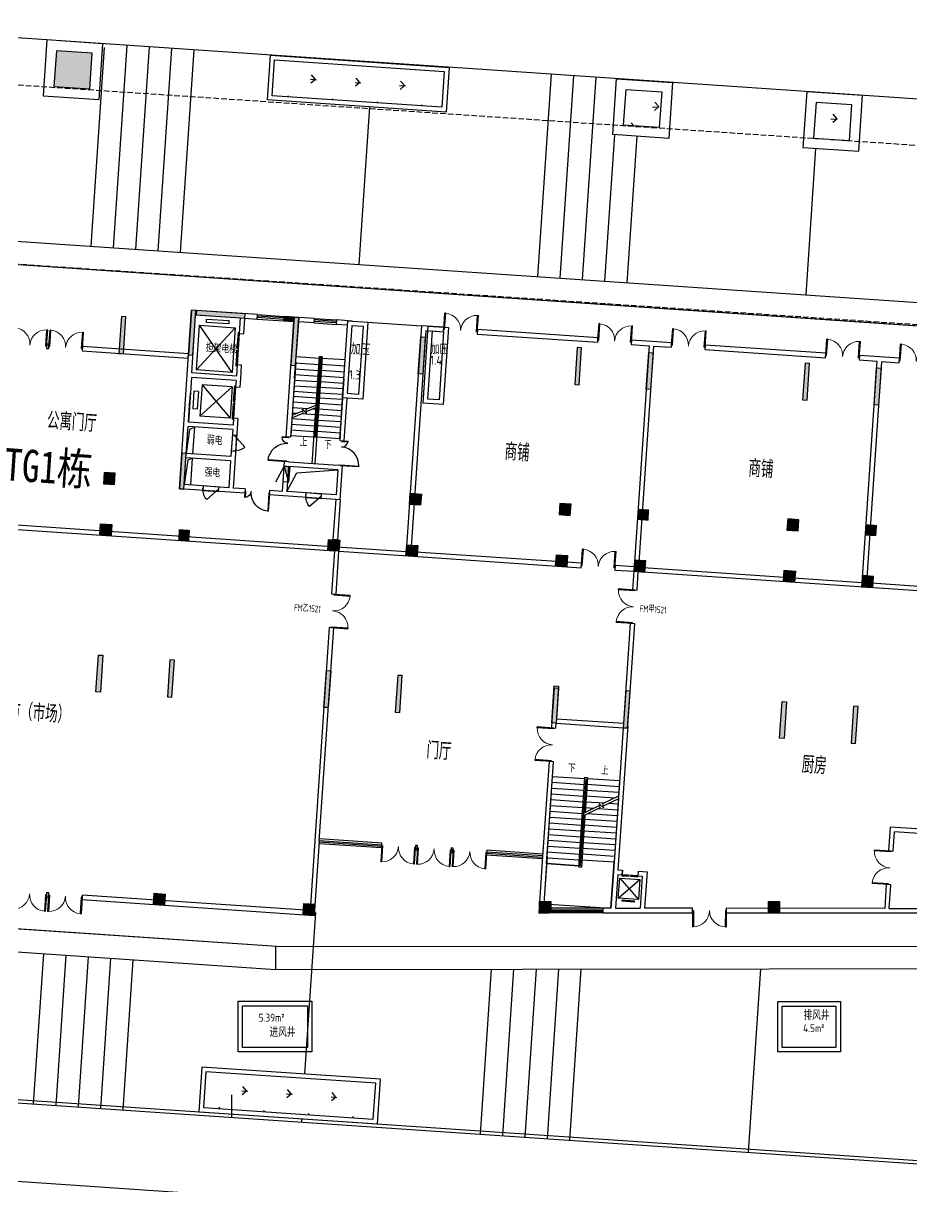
# Model space of a CAD drawing. Header units: millimetres. Extents: x 36720183 to 38160956, y 58934012 to 60388477.
# Drawn here: x 37436672 to 37476352, y 59483535 to 59535499 of the extents above; entities that cross this region are included whole.
import ezdxf

# ---------------------------------------------------------------- set-up
doc = ezdxf.new("R2010")
doc.units = ezdxf.units.MM
doc.header["$LTSCALE"] = 1000
doc.header["$MEASUREMENT"] = 0
doc.linetypes.add('ACAD_ISO04W100', pattern=[30, 24, -3, 0, -3])
doc.linetypes.add('DASH', pattern=[0.35, 0.25, -0.1])
for name, color, linetype in [('@ 绿化', 8, 'Continuous'), ('@2014312建筑', 6, 'Continuous'), ('@YL', 2, 'Continuous'), ('@园建', 1, 'Continuous'), ('C_Hatch', 41, 'Continuous'), ('C_Wall', 6, 'Continuous'), ('DL_道路中线_支路网_', 4, 'ACAD_ISO04W100'), ('DL_道路红线_支路网_', 1, 'Continuous'), ('j-建筑提资说明', 5, 'Continuous'), ('PUB_TEXT', 7, 'Continuous'), ('WALL', 4, 'Continuous'), ('X-A4-4F-PLAN$0$水X-EQU', 1, 'Continuous'), ('X-A4-4F-PLAN$0$洞', 5, 'Continuous'), ('扑救面', 2, 'Continuous'), ('环评功能', 7, 'Continuous'), ('裙楼挑廊', 7, 'Continuous')]:
    doc.layers.add(name, color=color, linetype=linetype)
doc.styles.add('_TCH_DIM', font='SIMPLEX', dxfattribs={"bigfont": 'GBCBIG'})
doc.styles.add('DIM_FONT', font='superos.shx', dxfattribs={"width": 0.8, "bigfont": 'haiwenzw.shx'})
doc.styles.get("Standard").update_dxf_attribs({"font": 'gbenor.shx', "bigfont": 'gbcbig.shx'})
doc.styles.add('TITXC', font='simhei.ttf')
pattern_1 = [(176.1084516, (0, 0), (-1063.213365, -927.776352), [264.58066, -1731.01015]), (131.1084516, (0, 0), (-1063.21409, -927.776985), [264.58066, -1146.51615]), (221.1084516, (0, 0), (927.776985, -1063.21409), [264.58066, -1146.51615])]

# ---------------------------------------------------------------- blocks, each defined once
blk = doc.blocks.new('gj1-0107')
at = {"layer": 'WALL', "color": 2}
for points in [[(42817480, 57809303), (42818378, 57809242), (42818144, 57805800), (42817246, 57805861)], [(42817666, 57809090), (42818165, 57809056), (42817958, 57806013), (42817459, 57806047)], [(42808985, 57779148), (42812285, 57779148), (42812285, 57776888), (42808985, 57776888)], [(42809185, 57778948), (42812085, 57778948), (42812085, 57777088), (42809185, 57777088)], [(42833085, 57779138), (42835885, 57779138), (42835885, 57776888), (42833085, 57776888)], [(42833285, 57778938), (42835685, 57778938), (42835685, 57777088), (42833285, 57777088)]]:
    blk.add_lwpolyline(points, close=True, dxfattribs=at)
at = {"layer": 'j-建筑提资说明', "color": 2, "char_height": 350, "attachment_point": 1}
for s, insert, width in [('5.39m²', (42809902, 57778592), 1150.71), ('4.5m²', (42834218, 57778122), 1442.58)]:
    blk.add_mtext(s, dxfattribs=dict(at, insert=insert, width=width))
at = {"layer": 'PUB_TEXT', "color": 2}
for s, height, p in [('1.4', 400, (42817567, 57807576)), ('加压', 385.8, (42817594, 57808055)), ('排风井', 385.8, (42834239, 57778312)), ('进风井', 385.8, (42810392, 57777554))]:
    blk.add_text(s, height=height, dxfattribs=at).set_placement(p)
blk = doc.blocks.new('$DORLIB2D$00000127')
at = {"color": 0, "linetype": 'Continuous'}
for p, q in [((-0.033, 0.795), (-0.533, 0.795)), ((-0.533, 0.795), (-0.533, 0.69)), ((-0.033, 0.795), (-0.033, 0.69)), ((0.033, 0.795), (0.033, 0.69)), ((0.533, 0.795), (0.033, 0.795)), ((0.533, 0.795), (0.533, 0.69)), ((-0.033, 0.69), (-0.533, 0.69)), ((0.5, 0.5), (-0.5, 0.5)), ((0.533, 0.69), (0.033, 0.69))]:
    blk.add_line(p, q, dxfattribs=at)
blk = doc.blocks.new('$DorLib2D$00000225')
at = {"color": 0}
for p, q in [((0.475, -0.001), (0.475, 0.752)), ((0.475, 0.752), (0.5, 0.752)), ((0.5, -0.001), (0.5, 0.752)), ((-0.5, 0), (-0.5, 0.252)), ((-0.475, 0.252), (-0.5, 0.252)), ((-0.475, 0), (-0.475, 0.252)), ((-0.475, 0), (-0.5, 0)), ((0.475, -0.001), (0.5, -0.001))]:
    blk.add_line(p, q, dxfattribs=at)
for centre, radius, start, end in [((0.505, -0.002), 0.755, 92.2493, 179.7238), ((-0.501, 0.003), 0.251, 359.7899, 84.0974)]:
    blk.add_arc(centre, radius, start, end, dxfattribs=at)
blk = doc.blocks.new('$DorLib2D$00000114')
at = {"color": 0}
blk.add_line((0.5, 0), (-0.207, 0.707), dxfattribs=at)
blk.add_arc((0.5, 0), 1, 135, 180, dxfattribs=at)
blk = doc.blocks.new('X-A4-4F-PLAN$0$A$C331B4B6F')
at = {"layer": 'X-A4-4F-PLAN$0$水X-EQU'}
blk.add_hatch(color=256, dxfattribs=at).paths.add_polyline_path([(-208, -272), (258, -439), (-208, -439)])
blk.add_line((-208, -272), (279, -45), dxfattribs=at)
blk.add_lwpolyline([(-208, -272), (-208, -439), (258, -439), (258, -272)], close=True, dxfattribs=at)
at = {"layer": 'X-A4-4F-PLAN$0$洞'}
blk.add_lwpolyline([(-208, -272), (258, -439)], dxfattribs=at)
blk.add_lwpolyline([(-208, -272), (258, -439), (-208, -439)], close=True, dxfattribs=at)
blk = doc.blocks.new('gyzw')
at = {"layer": 'C_Hatch'}
h = blk.add_hatch(color=256, dxfattribs=at)
h.dxf.hatch_style = 1
h.paths.add_polyline_path([(1373179, 743902), (1373379, 743902), (1373379, 745902), (1373179, 745902)])
h = blk.add_hatch(color=256, dxfattribs=at)
h.dxf.hatch_style = 1
h.paths.add_polyline_path([(1375579, 745702), (1375579, 745902), (1373379, 745902), (1373379, 745702)])
h = blk.add_hatch(color=256, dxfattribs=at)
h.dxf.hatch_style = 1
h.paths.add_polyline_path([(1377779, 745702), (1377779, 745902), (1377329, 745902), (1377329, 745702)])
h = blk.add_hatch(color=256, dxfattribs=at)
h.dxf.hatch_style = 1
h.paths.add_polyline_path([(1377779, 743752), (1377979, 743752), (1377979, 745902), (1377779, 745902)])
h = blk.add_hatch(color=256, dxfattribs=at)
h.dxf.hatch_style = 1
h.paths.add_polyline_path([(1363279, 743752), (1363079, 743752), (1363079, 745402), (1363279, 745402)])
h = blk.add_hatch(color=256, dxfattribs=at)
h.dxf.hatch_style = 1
h.paths.add_polyline_path([(1370079, 743752), (1370279, 743752), (1370279, 745402), (1370079, 745402)])
h = blk.add_hatch(color=256, dxfattribs=at)
h.dxf.hatch_style = 1
h.paths.add_polyline_path([(1383679, 743752), (1383479, 743752), (1383479, 745402), (1383679, 745402)])
h = blk.add_hatch(color=256, dxfattribs=at)
h.dxf.hatch_style = 1
h.paths.add_polyline_path([(1390479, 743752), (1390679, 743752), (1390679, 745402), (1390479, 745402)])
h = blk.add_hatch(color=256, dxfattribs=at)
h.dxf.hatch_style = 1
h.paths.add_polyline_path([(1393879, 743752), (1393679, 743752), (1393679, 745402), (1393879, 745402)])
h = blk.add_hatch(color=256, dxfattribs=at)
h.dxf.hatch_style = 1
h.paths.add_polyline_path([(1400679, 743752), (1400879, 743752), (1400879, 745402), (1400679, 745402)])
h = blk.add_hatch(color=256, dxfattribs=at)
h.dxf.hatch_style = 1
h.paths.add_polyline_path([(1404079, 743752), (1403879, 743752), (1403879, 745402), (1404079, 745402)])
h = blk.add_hatch(color=256, dxfattribs=at)
h.dxf.hatch_style = 1
h.paths.add_polyline_path([(1410879, 743752), (1411079, 743752), (1411079, 745402), (1410879, 745402)])
h = blk.add_hatch(color=256, dxfattribs=at)
h.dxf.hatch_style = 1
h.paths.add_polyline_path([(1414279, 743752), (1414079, 743752), (1414079, 745402), (1414279, 745402)])
h = blk.add_hatch(color=256, dxfattribs=at)
h.dxf.hatch_style = 1
h.paths.add_polyline_path([(1420279, 743752), (1420479, 743752), (1420479, 745402), (1420279, 745402)])
h = blk.add_hatch(color=256, dxfattribs=at)
h.dxf.hatch_style = 1
h.paths.add_polyline_path([(1422679, 742202), (1422879, 742202), (1422879, 744302), (1422679, 744302)])
h = blk.add_hatch(color=256, dxfattribs=at)
h.dxf.hatch_style = 1
h.paths.add_polyline_path([(1361479, 740302), (1361679, 740302), (1361679, 742402), (1361479, 742402)])
h = blk.add_hatch(color=256, dxfattribs=at)
h.dxf.hatch_style = 1
h.paths.add_polyline_path([(1373179, 737902), (1373379, 737902), (1373379, 739502), (1373179, 739502)])
h = blk.add_hatch(color=256, dxfattribs=at)
h.dxf.hatch_style = 1
h.paths.add_polyline_path([(1422679, 738202), (1422879, 738202), (1422879, 739852), (1422679, 739852)])
h = blk.add_hatch(color=256, dxfattribs=at)
h.dxf.hatch_style = 1
h.paths.add_polyline_path([(1363079, 738402), (1363579, 738402), (1363579, 737902), (1363079, 737902)])
h = blk.add_hatch(color=256, dxfattribs=at)
h.dxf.hatch_style = 1
h.paths.add_polyline_path([(1370279, 738402), (1369779, 738402), (1369779, 737902), (1370279, 737902)])
h = blk.add_hatch(color=256, dxfattribs=at)
h.dxf.hatch_style = 1
h.paths.add_polyline_path([(1383479, 738402), (1383979, 738402), (1383979, 737902), (1383479, 737902)])
h = blk.add_hatch(color=256, dxfattribs=at)
h.dxf.hatch_style = 1
h.paths.add_polyline_path([(1390679, 738402), (1390179, 738402), (1390179, 737902), (1390679, 737902)])
h = blk.add_hatch(color=256, dxfattribs=at)
h.dxf.hatch_style = 1
h.paths.add_polyline_path([(1393679, 738402), (1394179, 738402), (1394179, 737902), (1393679, 737902)])
h = blk.add_hatch(color=256, dxfattribs=at)
h.dxf.hatch_style = 1
h.paths.add_polyline_path([(1400879, 738402), (1400379, 738402), (1400379, 737902), (1400879, 737902)])
h = blk.add_hatch(color=256, dxfattribs=at)
h.dxf.hatch_style = 1
h.paths.add_polyline_path([(1403879, 738402), (1404379, 738402), (1404379, 737902), (1403879, 737902)])
h = blk.add_hatch(color=256, dxfattribs=at)
h.dxf.hatch_style = 1
h.paths.add_polyline_path([(1411079, 738402), (1410579, 738402), (1410579, 737902), (1411079, 737902)])
h = blk.add_hatch(color=256, dxfattribs=at)
h.dxf.hatch_style = 1
h.paths.add_polyline_path([(1414079, 738402), (1414579, 738402), (1414579, 737902), (1414079, 737902)])
h = blk.add_hatch(color=256, dxfattribs=at)
h.dxf.hatch_style = 1
h.paths.add_polyline_path([(1421279, 738402), (1420779, 738402), (1420779, 737902), (1421279, 737902)])
h = blk.add_hatch(color=256, dxfattribs=at)
h.dxf.hatch_style = 1
h.paths.add_polyline_path([(1363079, 735602), (1363579, 735602), (1363579, 736102), (1363079, 736102)])
h = blk.add_hatch(color=256, dxfattribs=at)
h.dxf.hatch_style = 1
h.paths.add_polyline_path([(1370279, 735602), (1369779, 735602), (1369779, 736102), (1370279, 736102)])
h = blk.add_hatch(color=256, dxfattribs=at)
h.dxf.hatch_style = 1
h.paths.add_polyline_path([(1373279, 735602), (1373779, 735602), (1373779, 736102), (1373279, 736102)])
h = blk.add_hatch(color=256, dxfattribs=at)
h.dxf.hatch_style = 1
h.paths.add_polyline_path([(1380479, 735602), (1379979, 735602), (1379979, 736102), (1380479, 736102)])
h = blk.add_hatch(color=256, dxfattribs=at)
h.dxf.hatch_style = 1
h.paths.add_polyline_path([(1383479, 735602), (1383979, 735602), (1383979, 736102), (1383479, 736102)])
h = blk.add_hatch(color=256, dxfattribs=at)
h.dxf.hatch_style = 1
h.paths.add_polyline_path([(1383479, 736102), (1383979, 736102), (1383979, 735602), (1383479, 735602)])
h = blk.add_hatch(color=256, dxfattribs=at)
h.dxf.hatch_style = 1
h.paths.add_polyline_path([(1390679, 735602), (1390179, 735602), (1390179, 736102), (1390679, 736102)])
h = blk.add_hatch(color=256, dxfattribs=at)
h.dxf.hatch_style = 1
h.paths.add_polyline_path([(1393679, 735602), (1394179, 735602), (1394179, 736102), (1393679, 736102)])
h = blk.add_hatch(color=256, dxfattribs=at)
h.dxf.hatch_style = 1
h.paths.add_polyline_path([(1400879, 735602), (1400379, 735602), (1400379, 736102), (1400879, 736102)])
h = blk.add_hatch(color=256, dxfattribs=at)
h.dxf.hatch_style = 1
h.paths.add_polyline_path([(1403879, 735602), (1404379, 735602), (1404379, 736102), (1403879, 736102)])
h = blk.add_hatch(color=256, dxfattribs=at)
h.dxf.hatch_style = 1
h.paths.add_polyline_path([(1411079, 735602), (1410579, 735602), (1410579, 736102), (1411079, 736102)])
h = blk.add_hatch(color=256, dxfattribs=at)
h.dxf.hatch_style = 1
h.paths.add_polyline_path([(1414079, 735602), (1414579, 735602), (1414579, 736102), (1414079, 736102)])
h = blk.add_hatch(color=256, dxfattribs=at)
h.dxf.hatch_style = 1
h.paths.add_polyline_path([(1421279, 735602), (1420779, 735602), (1420779, 736102), (1421279, 736102)])
h = blk.add_hatch(color=256, dxfattribs=at)
h.dxf.hatch_style = 1
h.paths.add_polyline_path([(1361479, 732302), (1361829, 732302), (1361829, 731602), (1361479, 731602)])
h = blk.add_hatch(color=256, dxfattribs=at)
h.dxf.hatch_style = 1
h.paths.add_polyline_path([(1422529, 732302), (1422879, 732302), (1422879, 731602), (1422529, 731602)])
h = blk.add_hatch(color=256, dxfattribs=at)
h.dxf.hatch_style = 1
h.paths.add_polyline_path([(1363279, 730252), (1363079, 730252), (1363079, 728602), (1363279, 728602)])
h = blk.add_hatch(color=256, dxfattribs=at)
h.dxf.hatch_style = 1
h.paths.add_polyline_path([(1370079, 730252), (1370279, 730252), (1370279, 728602), (1370079, 728602)])
h = blk.add_hatch(color=256, dxfattribs=at)
h.dxf.hatch_style = 1
h.paths.add_polyline_path([(1373479, 730252), (1373279, 730252), (1373279, 728602), (1373479, 728602)])
h = blk.add_hatch(color=256, dxfattribs=at)
h.dxf.hatch_style = 1
h.paths.add_polyline_path([(1380279, 730252), (1380479, 730252), (1380479, 728602), (1380279, 728602)])
h = blk.add_hatch(color=256, dxfattribs=at)
h.dxf.hatch_style = 1
h.paths.add_polyline_path([(1383679, 730252), (1383479, 730252), (1383479, 728602), (1383679, 728602)])
h = blk.add_hatch(color=256, dxfattribs=at)
h.dxf.hatch_style = 1
h.paths.add_polyline_path([(1390479, 730252), (1390679, 730252), (1390679, 728602), (1390479, 728602)])
h = blk.add_hatch(color=256, dxfattribs=at)
h.dxf.hatch_style = 1
h.paths.add_polyline_path([(1393879, 730252), (1393679, 730252), (1393679, 728602), (1393879, 728602)])
h = blk.add_hatch(color=256, dxfattribs=at)
h.dxf.hatch_style = 1
h.paths.add_polyline_path([(1400679, 730252), (1400879, 730252), (1400879, 728602), (1400679, 728602)])
h = blk.add_hatch(color=256, dxfattribs=at)
h.dxf.hatch_style = 1
h.paths.add_polyline_path([(1404079, 730252), (1403879, 730252), (1403879, 728602), (1404079, 728602)])
h = blk.add_hatch(color=256, dxfattribs=at)
h.dxf.hatch_style = 1
h.paths.add_polyline_path([(1410879, 730252), (1411079, 730252), (1411079, 728602), (1410879, 728602)])
h = blk.add_hatch(color=256, dxfattribs=at)
h.dxf.hatch_style = 1
h.paths.add_polyline_path([(1414279, 730252), (1414079, 730252), (1414079, 728602), (1414279, 728602)])
h = blk.add_hatch(color=256, dxfattribs=at)
h.dxf.hatch_style = 1
h.paths.add_polyline_path([(1421079, 730252), (1421279, 730252), (1421279, 728602), (1421079, 728602)])
at = {"layer": 'C_Wall'}
for points in [[(1373179, 743902), (1373379, 743902), (1373379, 745902), (1373179, 745902)], [(1375579, 745702), (1375579, 745902), (1373408, 745902), (1373408, 745702)], [(1377779, 745702), (1377779, 745902), (1377329, 745902), (1377329, 745702)], [(1377779, 743752), (1377979, 743752), (1377979, 745902), (1377779, 745902)], [(1363279, 743752), (1363079, 743752), (1363079, 745402), (1363279, 745402)], [(1370079, 743752), (1370279, 743752), (1370279, 745402), (1370079, 745402)], [(1383679, 743752), (1383479, 743752), (1383479, 745402), (1383679, 745402)], [(1390479, 743752), (1390679, 743752), (1390679, 745402), (1390479, 745402)], [(1393879, 743752), (1393679, 743752), (1393679, 745402), (1393879, 745402)], [(1400679, 743752), (1400879, 743752), (1400879, 745402), (1400679, 745402)], [(1404079, 743752), (1403879, 743752), (1403879, 745402), (1404079, 745402)], [(1410879, 743752), (1411079, 743752), (1411079, 745402), (1410879, 745402)], [(1414279, 743752), (1414079, 743752), (1414079, 745402), (1414279, 745402)], [(1420279, 743752), (1420479, 743752), (1420479, 745402), (1420279, 745402)], [(1422679, 742202), (1422879, 742202), (1422879, 744302), (1422679, 744302)], [(1361479, 740302), (1361679, 740302), (1361679, 742402), (1361479, 742402)], [(1373179, 737902), (1373379, 737902), (1373379, 739502), (1373179, 739502)], [(1422679, 738202), (1422879, 738202), (1422879, 739852), (1422679, 739852)], [(1363579, 737902), (1363079, 737902), (1363079, 738402), (1363579, 738402)], [(1369779, 737902), (1370279, 737902), (1370279, 738402), (1369779, 738402)], [(1383979, 737902), (1383479, 737902), (1383479, 738402), (1383979, 738402)], [(1390179, 737902), (1390679, 737902), (1390679, 738402), (1390179, 738402)], [(1400379, 737902), (1400879, 737902), (1400879, 738402), (1400379, 738402)], [(1410579, 737902), (1411079, 737902), (1411079, 738402), (1410579, 738402)], [(1420779, 737902), (1421279, 737902), (1421279, 738402), (1420779, 738402)], [(1363579, 736102), (1363079, 736102), (1363079, 735602), (1363579, 735602)], [(1369779, 736102), (1370279, 736102), (1370279, 735602), (1369779, 735602)], [(1379979, 736102), (1380479, 736102), (1380479, 735602), (1379979, 735602)], [(1383979, 735602), (1383479, 735602), (1383479, 736102), (1383979, 736102)], [(1390179, 736102), (1390679, 736102), (1390679, 735602), (1390179, 735602)], [(1394179, 736102), (1393679, 736102), (1393679, 735602), (1394179, 735602)], [(1400379, 736102), (1400879, 736102), (1400879, 735602), (1400379, 735602)], [(1404379, 736102), (1403879, 736102), (1403879, 735602), (1404379, 735602)], [(1410579, 736102), (1411079, 736102), (1411079, 735602), (1410579, 735602)], [(1414579, 736102), (1414079, 736102), (1414079, 735602), (1414579, 735602)], [(1420779, 736102), (1421279, 736102), (1421279, 735602), (1420779, 735602)], [(1361479, 732302), (1361829, 732302), (1361829, 731602), (1361479, 731602)], [(1363279, 730252), (1363079, 730252), (1363079, 728602), (1363279, 728602)], [(1370079, 730252), (1370279, 730252), (1370279, 728602), (1370079, 728602)], [(1373479, 730252), (1373279, 730252), (1373279, 728602), (1373479, 728602)], [(1380279, 730252), (1380479, 730252), (1380479, 728602), (1380279, 728602)], [(1383679, 730252), (1383479, 730252), (1383479, 728602), (1383679, 728602)], [(1390479, 730252), (1390679, 730252), (1390679, 728602), (1390479, 728602)], [(1393879, 730252), (1393679, 730252), (1393679, 728602), (1393879, 728602)], [(1400679, 730252), (1400879, 730252), (1400879, 728602), (1400679, 728602)], [(1404079, 730252), (1403879, 730252), (1403879, 728602), (1404079, 728602)], [(1410879, 730252), (1411079, 730252), (1411079, 728602), (1410879, 728602)], [(1414279, 730252), (1414079, 730252), (1414079, 728602), (1414279, 728602)], [(1421079, 730252), (1421279, 730252), (1421279, 728602), (1421079, 728602)]]:
    blk.add_lwpolyline(points, close=True, dxfattribs=at)
at = {"layer": 'WALL'}
for p, q in [((1377329, 745902), (1377979, 745902)), ((1377329, 745702), (1377779, 745702)), ((1361679, 731602), (1361479, 731602))]:
    blk.add_line(p, q, dxfattribs=at)
blk.add_lwpolyline([(1377329, 745702), (1377329, 745902)], dxfattribs=at)
blk = doc.blocks.new('$DorLib2D$00000002')
for p, q in [((-0.5, 0), (-0.5, 0.4875)), ((-0.475, 0.4875), (-0.5, 0.4875)), ((-0.475, 0), (-0.475, 0.4875)), ((0.475, 0), (0.475, 0.4875)), ((0.475, 0.4875), (0.5, 0.4875)), ((0.5, 0), (0.5, 0.4875)), ((-0.5, 0), (-0.475, 0)), ((0.5, 0), (0.475, 0))]:
    blk.add_line(p, q)
at = {"lineweight": 13}
for centre, start, end in [((-0.4875, 0), 0, 88.53072), ((0.4875, 0), 91.46928, 180)]:
    blk.add_arc(centre, 0.4875, start, end, dxfattribs=at)
blk = doc.blocks.new('$TCHSYS$WIN2D')
for p, q in [((-0.5, 0.5), (0.5, 0.5)), ((0.5, 0.167), (-0.5, 0.167)), ((0.5, -0.167), (-0.5, -0.167)), ((-0.5, -0.5), (0.5, -0.5))]:
    blk.add_line(p, q)
blk = doc.blocks.new('TG1sc2014')
at = {"layer": '@2014312建筑'}
h = blk.add_hatch(color=6, dxfattribs=at)
h.dxf.hatch_style = 1
h.paths.add_polyline_path([(37538896, 59619897), (37539395, 59619930), (37539429, 59619431), (37538930, 59619398)])
h = blk.add_hatch(color=6, dxfattribs=at)
h.dxf.hatch_style = 1
h.paths.add_polyline_path([(37528696, 59619207), (37529195, 59619240), (37529229, 59618742), (37528730, 59618708)])
h = blk.add_hatch(color=6, dxfattribs=at)
h.dxf.hatch_style = 1
h.paths.add_polyline_path([(37511496, 59618407), (37511996, 59618407), (37511996, 59617907), (37511496, 59617907)])
h = blk.add_hatch(color=6, dxfattribs=at)
h.dxf.hatch_style = 1
h.paths.add_polyline_path([(37518196, 59618407), (37518696, 59618407), (37518696, 59617907), (37518196, 59617907)])
at = {"layer": '@2014312建筑', "color": 6}
for p, q in [((37511396, 59636507), (37511396, 59644507)), ((37514346, 59644507), (37515546, 59644507)), ((37515546, 59644440), (37514346, 59644440)), ((37515546, 59644507), (37516196, 59644507)), ((37516196, 59644507), (37516196, 59642707)), ((37516896, 59644507), (37516196, 59644507)), ((37516896, 59644507), (37517896, 59644507)), ((37517896, 59644440), (37516896, 59644440)), ((37518596, 59644507), (37517896, 59644507)), ((37519297, 59644509), (37521696, 59644509)), ((37522696, 59644507), (37521696, 59644507)), ((37521696, 59644507), (37521696, 59634407)), ((37522696, 59644307), (37522696, 59644507)), ((37529596, 59644507), (37524196, 59644507)), ((37524196, 59644507), (37524196, 59644307)), ((37529596, 59644307), (37529596, 59644507)), ((37531996, 59644507), (37531096, 59644507)), ((37531096, 59644507), (37531096, 59644307)), ((37532896, 59644507), (37531996, 59644507)), ((37532896, 59644307), (37532896, 59644507)), ((37539796, 59644507), (37534396, 59644507)), ((37534396, 59644507), (37534396, 59644307)), ((37539796, 59644307), (37539796, 59644507)), ((37542196, 59644507), (37541296, 59644507)), ((37541296, 59644507), (37541296, 59644307)), ((37543096, 59644507), (37542196, 59644507)), ((37543096, 59644307), (37543096, 59644507)), ((37511596, 59644307), (37513596, 59644307)), ((37511596, 59641707), (37511596, 59644307)), ((37512096, 59644007), (37512096, 59644157)), ((37512096, 59644157), (37513096, 59644157)), ((37513096, 59644007), (37512096, 59644007)), ((37513096, 59644157), (37513096, 59644007)), ((37513596, 59644307), (37513596, 59643607)), ((37513796, 59644307), (37514346, 59644307)), ((37513796, 59643607), (37513796, 59644307)), ((37515546, 59644374), (37514346, 59644374)), ((37514346, 59644307), (37515546, 59644307)), ((37515546, 59644307), (37515996, 59644307)), ((37515996, 59639139), (37515996, 59644307)), ((37516896, 59644307), (37516196, 59644307)), ((37517896, 59644374), (37516896, 59644374)), ((37516896, 59644307), (37517896, 59644307)), ((37518396, 59644307), (37517896, 59644307)), ((37521896, 59644307), (37522696, 59644307)), ((37521896, 59644307), (37521896, 59634407)), ((37524196, 59644307), (37529596, 59644307)), ((37531096, 59644307), (37531896, 59644307)), ((37531896, 59644307), (37531896, 59634407)), ((37532096, 59644307), (37532096, 59634407)), ((37532096, 59644307), (37532896, 59644307)), ((37534396, 59644307), (37539796, 59644307)), ((37541296, 59644307), (37542096, 59644307)), ((37542096, 59644307), (37542096, 59634407)), ((37542296, 59644307), (37542296, 59634407)), ((37542296, 59644307), (37543096, 59644307)), ((37511796, 59641857), (37511796, 59643857)), ((37511796, 59643857), (37513396, 59643857)), ((37513396, 59643857), (37511796, 59641857)), ((37513396, 59641857), (37511796, 59643857)), ((37513396, 59643857), (37513396, 59641857)), ((37513596, 59643607), (37513796, 59643607)), ((37517357, 59642827), (37517237, 59642827)), ((37517237, 59642827), (37517237, 59639227)), ((37517297, 59640690), (37517297, 59642827)), ((37517297, 59642827), (37517297, 59640690)), ((37517357, 59640660), (37517357, 59642827)), ((37505152, 59642558), (37505048, 59642558)), ((37505048, 59642558), (37505048, 59642358)), ((37505048, 59642358), (37505152, 59642358)), ((37505152, 59642358), (37505152, 59642558)), ((37511396, 59642557), (37506652, 59642557)), ((37506652, 59642557), (37506652, 59642357)), ((37506652, 59642357), (37511396, 59642357)), ((37511396, 59642357), (37511396, 59642557)), ((37516196, 59642507), (37516196, 59639727)), ((37516197, 59642751), (37517237, 59642751)), ((37516197, 59642476), (37517237, 59642476)), ((37516197, 59641778), (37516197, 59642427)), ((37516197, 59642427), (37516197, 59641778)), ((37518397, 59642751), (37517357, 59642751)), ((37518397, 59642477), (37517357, 59642476)), ((37518397, 59640126), (37518397, 59642751)), ((37513396, 59641857), (37511796, 59641857)), ((37513796, 59642207), (37513596, 59642207)), ((37513596, 59642207), (37513596, 59641707)), ((37513796, 59641607), (37513796, 59642207)), ((37516197, 59642201), (37517237, 59642202)), ((37516197, 59641951), (37517237, 59641952)), ((37518397, 59642202), (37517357, 59642202)), ((37518397, 59641952), (37517357, 59641952)), ((37518397, 59641927), (37518397, 59639727)), ((37513596, 59641707), (37511596, 59641707)), ((37513596, 59641507), (37511596, 59641507)), ((37511596, 59641507), (37511596, 59639507)), ((37513596, 59641507), (37513596, 59641218)), ((37513796, 59641218), (37513796, 59641607)), ((37516197, 59641778), (37516197, 59639227)), ((37516197, 59641701), (37517237, 59641702)), ((37516197, 59641451), (37517237, 59641452)), ((37517297, 59640690), (37517297, 59641777)), ((37517297, 59641777), (37517297, 59639227)), ((37518397, 59641702), (37517357, 59641702)), ((37518397, 59641452), (37517357, 59641452)), ((37511596, 59639507), (37511596, 59640807)), ((37511752, 59640907, 9375), (37511752, 59640107, 9375)), ((37511952, 59640907, 9375), (37511752, 59640907, 9375)), ((37511952, 59640907, 9375), (37511952, 59640107, 9375)), ((37512096, 59641207, 9375), (37513446, 59639807, 9375)), ((37513446, 59641207, 9375), (37512096, 59639807, 9375)), ((37513446, 59641207, 9375), (37512096, 59641207, 9375)), ((37512096, 59641207, 9375), (37512096, 59639807, 9375)), ((37513446, 59641207, 9375), (37513446, 59639807, 9375)), ((37513596, 59641218), (37513796, 59641218)), ((37516197, 59641201), (37517237, 59641202)), ((37516197, 59640977), (37517237, 59640977)), ((37518397, 59641202), (37517357, 59641202)), ((37518397, 59640977), (37517357, 59640977)), ((37518596, 59639139), (37518596, 59641057)), ((37511596, 59639507), (37511596, 59640507)), ((37516197, 59640727), (37517237, 59640727)), ((37516197, 59640477), (37516881, 59640477)), ((37516197, 59640126), (37516657, 59640361)), ((37516197, 59640013), (37516678, 59640260)), ((37516197, 59640227), (37516394, 59640227)), ((37516613, 59640227), (37517237, 59640227)), ((37516641, 59640435), (37516838, 59640252)), ((37516678, 59640260), (37516641, 59640435)), ((37516799, 59640434), (37517297, 59640690)), ((37516838, 59640252), (37516799, 59640434)), ((37516820, 59640333), (37517297, 59640578)), ((37517100, 59640477), (37517237, 59640477)), ((37517297, 59639227), (37517297, 59640578)), ((37517297, 59639227), (37517297, 59640578)), ((37517297, 59640578), (37517297, 59639227)), ((37518397, 59640727), (37517357, 59640727)), ((37517357, 59639227), (37517357, 59640547)), ((37518397, 59640477), (37517357, 59640477)), ((37518397, 59640227), (37517357, 59640227)), ((37511952, 59640107, 9375), (37511752, 59640107, 9375)), ((37513446, 59639807, 9375), (37512096, 59639807, 9375)), ((37513796, 59639818), (37513596, 59639818)), ((37513596, 59639818), (37513596, 59639507)), ((37513796, 59639818), (37513796, 59636707)), ((37516196, 59639727), (37516196, 59639139)), ((37516197, 59639977), (37517237, 59639977)), ((37516197, 59639727), (37517237, 59639727)), ((37518397, 59639977), (37517357, 59639977)), ((37518397, 59639727), (37517357, 59639727)), ((37518397, 59639727), (37518396, 59639139)), ((37518397, 59639227), (37518397, 59640013)), ((37513596, 59639507), (37511596, 59639507)), ((37513596, 59639307), (37511596, 59639307)), ((37511596, 59638107), (37511596, 59639307)), ((37511596, 59638407), (37511596, 59639207)), ((37511596, 59638407), (37511596, 59639207)), ((37511896, 59638107), (37511896, 59639307)), ((37513596, 59639307), (37513596, 59638107)), ((37513796, 59639307), (37513796, 59639307)), ((37516198, 59639477), (37517238, 59639477)), ((37516198, 59639227), (37517238, 59639227)), ((37517237, 59639227), (37517357, 59639227)), ((37517297, 59639227), (37517297, 59639227)), ((37518398, 59639477), (37517358, 59639477)), ((37518398, 59639227), (37517358, 59639227)), ((37513796, 59639057), (37513596, 59639057)), ((37513596, 59639057), (37513596, 59638357)), ((37513796, 59638357), (37513796, 59639057)), ((37516196, 59639139), (37515996, 59639139)), ((37518396, 59639139), (37518596, 59639139)), ((37513596, 59638357), (37513796, 59638357)), ((37513596, 59638107), (37511596, 59638107)), ((37513596, 59637907), (37511596, 59637907)), ((37511596, 59636707), (37511596, 59637907)), ((37511896, 59636707), (37511896, 59637907)), ((37513596, 59637907), (37513596, 59636707)), ((37515996, 59636707), (37515996, 59638039)), ((37516196, 59638039), (37515996, 59638039)), ((37516196, 59638039), (37515996, 59638039)), ((37516196, 59638039), (37516196, 59638027)), ((37516196, 59638039), (37516196, 59638027)), ((37516196, 59638039), (37516196, 59638027)), ((37518396, 59638027), (37516196, 59638027)), ((37518396, 59637827), (37516196, 59637827)), ((37516196, 59637827), (37516196, 59636707)), ((37518596, 59638039), (37518396, 59638039)), ((37518396, 59638039), (37518396, 59638027)), ((37518396, 59637827), (37518396, 59636707)), ((37518596, 59636507), (37518596, 59638039)), ((37513596, 59636707), (37511596, 59636707)), ((37513596, 59636707), (37511596, 59636707)), ((37512446, 59636707), (37512446, 59636507)), ((37513146, 59636707), (37512446, 59636707)), ((37513146, 59636507), (37513146, 59636707)), ((37514327, 59636707), (37513796, 59636707)), ((37514327, 59636707), (37514327, 59636507)), ((37515427, 59636507), (37515427, 59636719)), ((37515996, 59636707), (37515427, 59636707)), ((37518396, 59636707), (37516196, 59636707)), ((37517046, 59636707), (37517046, 59636507)), ((37517746, 59636707), (37517046, 59636707)), ((37517746, 59636507), (37517746, 59636707)), ((37514327, 59636507), (37511396, 59636507)), ((37512446, 59636507), (37513146, 59636507)), ((37518596, 59636507), (37515427, 59636507)), ((37517046, 59636507), (37517746, 59636507)), ((37518396, 59636507), (37518396, 59634707)), ((37518596, 59636507), (37518396, 59636507)), ((37518596, 59636507), (37518596, 59634707)), ((37518596, 59634707), (37518396, 59634707)), ((37501396, 59634207), (37518496, 59634207)), ((37501496, 59634407), (37518596, 59634407)), ((37518496, 59634207), (37518496, 59632282)), ((37518596, 59634407), (37521696, 59634407)), ((37518696, 59632282), (37518696, 59634207)), ((37518696, 59634207), (37521796, 59634207)), ((37521796, 59634207), (37529546, 59634207)), ((37529546, 59634407), (37521896, 59634407)), ((37529546, 59634207), (37529546, 59634407)), ((37531896, 59634407), (37531046, 59634407)), ((37531046, 59634407), (37531046, 59634207)), ((37531046, 59634207), (37531896, 59634207)), ((37531896, 59634207), (37531896, 59633374)), ((37532096, 59634407), (37542096, 59634407)), ((37532096, 59634207), (37542196, 59634207)), ((37532096, 59633374), (37532096, 59634207)), ((37542196, 59634207), (37549096, 59634207)), ((37542296, 59634407), (37549196, 59634407)), ((37531896, 59633374), (37532096, 59633374)), ((37518496, 59632282), (37518696, 59632282)), ((37532096, 59631874), (37531896, 59631874)), ((37531896, 59631874), (37531896, 59627407)), ((37532096, 59627307), (37532096, 59631874)), ((37518696, 59630782), (37518496, 59630782)), ((37518496, 59630782), (37518496, 59621230)), ((37518696, 59621230), (37518696, 59630782)), ((37528696, 59628757), (37528696, 59627307)), ((37528896, 59628757), (37528696, 59628757)), ((37528896, 59628757), (37528896, 59627407)), ((37528696, 59627307), (37528696, 59626978)), ((37528896, 59627407), (37531896, 59627407)), ((37532096, 59627307), (37532096, 59620853)), ((37528696, 59626978), (37528896, 59626978)), ((37528896, 59626978), (37528896, 59627207)), ((37528896, 59627207), (37531896, 59627207)), ((37531896, 59627207), (37531896, 59620753)), ((37528896, 59625478), (37528696, 59625478)), ((37528696, 59625478), (37528696, 59621230)), ((37528896, 59621230), (37528896, 59625478)), ((37528896, 59620922), (37528896, 59624822)), ((37528896, 59624822), (37530336, 59624822)), ((37530336, 59624882), (37530456, 59624882)), ((37530336, 59620862), (37530336, 59624882)), ((37530396, 59624822), (37530396, 59623277)), ((37530396, 59620922), (37530396, 59624822)), ((37530396, 59624822), (37530396, 59624822)), ((37530396, 59624822), (37530396, 59623277)), ((37530396, 59623277), (37530396, 59624822)), ((37530396, 59624822), (37530396, 59624822)), ((37530456, 59624882), (37530456, 59623312)), ((37531896, 59624822), (37530456, 59624822)), ((37531896, 59624822), (37531896, 59624143)), ((37528896, 59624562), (37530336, 59624562)), ((37528896, 59624302), (37530336, 59624302)), ((37531896, 59624562), (37530456, 59624562)), ((37531896, 59624302), (37530456, 59624302)), ((37531896, 59624143), (37531211, 59623747)), ((37528896, 59624042), (37530336, 59624042)), ((37528896, 59623782), (37530336, 59623782)), ((37531072, 59623668), (37530396, 59623277)), ((37531722, 59624042), (37530456, 59624042)), ((37531271, 59623782), (37530456, 59623782)), ((37531257, 59623575), (37531051, 59623748)), ((37531051, 59623748), (37531099, 59623568)), ((37531211, 59623747), (37531257, 59623575)), ((37531896, 59624028), (37531237, 59623647)), ((37531896, 59623782), (37531471, 59623782)), ((37531896, 59624028), (37531896, 59621182)), ((37528896, 59623522), (37530336, 59623522)), ((37528896, 59623262), (37530336, 59623262)), ((37531099, 59623568), (37530396, 59623162)), ((37530396, 59623162), (37530396, 59621182)), ((37530396, 59623162), (37530396, 59620922)), ((37530396, 59620922), (37530396, 59623162)), ((37530821, 59623522), (37530456, 59623522)), ((37530456, 59623196), (37530456, 59620862)), ((37531896, 59623262), (37530571, 59623262)), ((37531896, 59623522), (37531021, 59623522)), ((37549096, 59623586), (37544096, 59623586)), ((37544096, 59623586), (37544096, 59622517)), ((37549096, 59623386), (37544296, 59623386)), ((37544296, 59622517), (37544296, 59623386)), ((37528896, 59623002), (37530336, 59623002)), ((37528896, 59622742), (37530336, 59622742)), ((37531896, 59623002), (37530456, 59623002)), ((37531896, 59622742), (37530456, 59622742)), ((37528896, 59622482), (37530336, 59622482)), ((37528896, 59622222), (37530336, 59622222)), ((37531896, 59622482), (37530456, 59622482)), ((37531896, 59622222), (37530456, 59622222)), ((37544096, 59622517), (37544296, 59622517)), ((37528896, 59621962), (37530336, 59621962)), ((37528896, 59621702), (37530336, 59621702)), ((37531896, 59621962), (37530456, 59621962)), ((37531896, 59621702), (37530456, 59621702)), ((37518496, 59621230), (37518496, 59618107)), ((37521496, 59621330), (37518696, 59621330)), ((37518696, 59621263), (37521496, 59621263)), ((37518696, 59621230), (37518696, 59617907)), ((37518696, 59621196), (37521496, 59621196)), ((37518696, 59621130), (37521496, 59621130)), ((37521496, 59621130), (37521496, 59621330)), ((37523093, 59621330), (37522996, 59621330)), ((37522996, 59621330), (37522996, 59621130)), ((37522996, 59621263), (37523093, 59621263)), ((37522996, 59621196), (37523093, 59621196)), ((37522996, 59621130), (37523093, 59621130)), ((37523093, 59621130), (37523093, 59621330)), ((37524691, 59621330), (37524593, 59621330)), ((37524593, 59621330), (37524593, 59621130)), ((37524593, 59621263), (37524691, 59621263)), ((37524593, 59621196), (37524691, 59621196)), ((37524593, 59621130), (37524691, 59621130)), ((37524691, 59621130), (37524691, 59621330)), ((37528696, 59621330), (37526191, 59621330)), ((37526191, 59621330), (37526191, 59621130)), ((37526191, 59621263), (37528696, 59621263)), ((37526191, 59621196), (37528696, 59621196)), ((37526191, 59621130), (37528696, 59621130)), ((37528696, 59621230), (37528696, 59618706)), ((37528896, 59621442), (37530336, 59621442)), ((37528896, 59621230), (37528896, 59618920)), ((37528896, 59621182), (37530336, 59621182)), ((37530396, 59621182), (37530396, 59620922)), ((37531896, 59621442), (37530456, 59621442)), ((37531896, 59621182), (37530456, 59621182)), ((37531896, 59621182), (37530456, 59621182)), ((37531896, 59619122), (37531896, 59621182)), ((37544296, 59621017), (37544096, 59621017)), ((37544096, 59621017), (37544096, 59619948)), ((37544296, 59619961), (37544296, 59621017)), ((37528896, 59620922), (37530336, 59620922)), ((37528896, 59620922), (37528896, 59619122)), ((37530336, 59620922), (37528896, 59620922)), ((37530456, 59620862), (37530336, 59620862)), ((37530396, 59620922), (37530396, 59620922)), ((37531896, 59620753), (37531896, 59619122)), ((37532096, 59620853), (37532296, 59620853)), ((37532096, 59620653), (37532296, 59620653)), ((37532096, 59620653), (37532096, 59619136)), ((37532196, 59619592), (37532196, 59620492)), ((37532196, 59620492), (37533096, 59620492)), ((37532196, 59619592), (37533096, 59620492)), ((37532196, 59620492), (37533096, 59619592)), ((37532296, 59620653), (37532296, 59620853)), ((37532296, 59620853), (37532296, 59620653)), ((37532996, 59620653), (37532296, 59620653)), ((37532596, 59620615), (37532296, 59620615)), ((37532296, 59620594), (37532296, 59620615)), ((37532596, 59620594), (37532296, 59620594)), ((37532596, 59620594), (37532596, 59620615)), ((37532596, 59620594), (37532596, 59620615)), ((37532690, 59620594), (37532690, 59620615)), ((37532996, 59620615), (37532690, 59620615)), ((37532996, 59620594), (37532690, 59620594)), ((37532996, 59620853), (37532996, 59620653)), ((37532996, 59620853), (37533396, 59620853)), ((37532996, 59620853), (37532996, 59620653)), ((37532996, 59620653), (37533196, 59620653)), ((37532996, 59620594), (37532996, 59620615)), ((37533096, 59620492), (37533096, 59619592)), ((37533196, 59620653), (37533196, 59619210)), ((37533396, 59620853), (37533396, 59619224)), ((37544196, 59619754), (37549196, 59620092)), ((37544296, 59619961), (37549096, 59620286)), ((37533096, 59619592), (37532196, 59619592)), ((37532371, 59619471), (37532371, 59619532)), ((37532371, 59619532), (37532921, 59619532)), ((37532921, 59619471), (37532371, 59619471)), ((37532921, 59619532), (37532921, 59619471)), ((37544096, 59619948), (37537033, 59619470)), ((37537033, 59619470), (37537046, 59619270)), ((37537046, 59619270), (37544196, 59619754)), ((37528896, 59619122), (37531896, 59619122)), ((37529136, 59618936), (37528896, 59618920)), ((37529149, 59618736), (37529136, 59618936)), ((37531896, 59619122), (37531530, 59619098)), ((37531530, 59619098), (37531544, 59618898)), ((37531544, 59618898), (37531996, 59618929)), ((37531996, 59618929), (37533296, 59619017)), ((37532096, 59619136), (37533196, 59619210)), ((37533296, 59619017), (37535550, 59619169)), ((37535536, 59619369), (37533396, 59619224)), ((37535550, 59619169), (37535536, 59619369)), ((37528696, 59618706), (37529149, 59618736)), ((37506802, 59618107), (37506702, 59618107)), ((37506702, 59618107), (37506702, 59617907)), ((37506702, 59617907), (37506802, 59617907)), ((37506802, 59617907), (37506802, 59618107)), ((37518496, 59618107), (37508302, 59618107)), ((37508302, 59618107), (37508302, 59617907)), ((37508302, 59617907), (37518696, 59617907))]:
    blk.add_line(p, q, dxfattribs=at)
for points in [[(37488296, 59640396), (37494122, 59646012), (37561096, 59646007)], [(37514346, 59644307), (37514346, 59644507), (37511396, 59644507), (37511396, 59644507)], [(37515546, 59644307), (37515546, 59644507)], [(37516896, 59644307), (37516896, 59644507)], [(37517896, 59644307), (37517896, 59644507)], [(37517236, 59638027), (37517237, 59642827), (37517357, 59642827), (37517356, 59638027)], [(37511896, 59639307), (37511675, 59639184), (37511596, 59638107)], [(37511896, 59637907), (37511684, 59637803), (37511596, 59636707)], [(37516196, 59636707), (37516589, 59637572), (37518396, 59637827)], [(37488296, 59616419), (37517118, 59616420), (37561096, 59619403)]]:
    blk.add_lwpolyline(points, dxfattribs=at)
for points in [[(37518397, 59644507), (37519297, 59644507), (37519296, 59641057), (37518396, 59641057)], [(37518597, 59644307), (37519097, 59644307), (37519096, 59641257), (37518596, 59641257)], [(37539429, 59619431), (37538930, 59619398), (37538896, 59619897), (37539395, 59619930)], [(37529229, 59618742), (37528730, 59618708), (37528696, 59619207), (37529195, 59619240)], [(37511996, 59617907), (37511496, 59617907), (37511496, 59618407), (37511996, 59618407)], [(37518696, 59617907), (37518196, 59617907), (37518196, 59618407), (37518696, 59618407)]]:
    blk.add_lwpolyline(points, close=True, dxfattribs=at)
for points in [[(37517847, 59640312, 0, 0, 0), (37517847, 59639157, 0, 0, 0), (37517847, 59643037, 0, 0, 0), (37516747, 59643037, 0, 0, 0), (37516747, 59640955, 80, 0, 0), (37516747, 59640660, 0, 0, 0)], [(37516748, 59639102, 0, 0, 0), (37516747, 59639927, 80, 0, 0), (37516747, 59640227, 0, 0, 0)], [(37529646, 59624952, 0, 0, 0), (37529646, 59620022, 0, 0, 0), (37531146, 59620022, 0, 0, 0), (37531146, 59623222, 80, 0, 0), (37531146, 59623522, 0, 0, 0)], [(37531146, 59624952, 0, 0, 0), (37531146, 59624082, 80, 0, 0), (37531146, 59623782, 0, 0, 0)]]:
    blk.add_lwpolyline(points, format="xyseb", dxfattribs=at)
at = {"layer": '@2014312建筑', "color": 6, "yscale": 1500}
for p, xscale, zscale in [((37523446, 59644407), 1500, 1500), ((37530346, 59644407), 1500, 1500), ((37533646, 59644407), 1500, 1500), ((37540546, 59644407), 1500, 1500), ((37543846, 59644407), 1500, 1500), ((37530296, 59634307), -1500, -1500)]:
    blk.add_blockref('$DorLib2D$00000002', p, dxfattribs=dict(at, xscale=xscale, zscale=zscale))
at = {"layer": '@2014312建筑', "color": 6}
blk.add_blockref('gyzw', (36138217, 58898605), dxfattribs=at)
for name, p, xscale, yscale, zscale, rotation in [('$DORLIB2D$00000127', (37513696, 59642907), 1400, 200, 1400, 90), ('$DorLib2D$00000002', (37504298, 59642458), 1500, 1500, -1500, 359.9905231159623), ('$DorLib2D$00000002', (37505902, 59642458), 1500, 1500, -1500, 359.9905231159623), ('$DORLIB2D$00000127', (37513696, 59640518), 1400, 200, 1400, 90), ('$DorLib2D$00000114', (37513696, 59638707), -700.0000000000001, 700.0000000000001, 700.0000000000001, 270), ('$DorLib2D$00000225', (37516096, 59638589), -1100, 1100, 1100, 89.9880894718863), ('$DorLib2D$00000225', (37518496, 59638589), 1100, 1100, 1100, 270.0119105281137), ('X-A4-4F-PLAN$0$A$C331B4B6F', (37515588, 59637515), -1.5, 1.5, 1.5, 90), ('$DorLib2D$00000114', (37512796, 59636607), -700.0000000000001, 700.0000000000001, 700.0000000000001, 180), ('$DorLib2D$00000225', (37514877, 59636604), -1100, 1100, -1100, 180), ('$DorLib2D$00000114', (37517396, 59636607), -700.0000000000001, 700.0000000000001, 700.0000000000001, 180), ('$DorLib2D$00000002', (37531996, 59632624), 1500, 1500, -1500, 90), ('$DorLib2D$00000002', (37518596, 59631532), 1500, 1500, 1500, 270), ('$DorLib2D$00000002', (37528796, 59626228), -1500, 1500, 1500, 90), ('$DorLib2D$00000002', (37544196, 59621767), 1500, 1500, -1500, 90), ('$DorLib2D$00000002', (37522246, 59621230), 1500, 1500, -1500, 179.9999999999692), ('$DorLib2D$00000002', (37523843, 59621230), 1500, 1500, -1500, 179.9999999999692), ('$DorLib2D$00000002', (37525441, 59621230), 1500, 1500, -1500, 179.9999999999692), ('$TCHSYS$WIN2D', (37530340, 59618917), 2400, 200, -2400, 183.8692739716714), ('$DorLib2D$00000002', (37536291, 59619319), 1500.000000000001, 1500.000000000001, -1500, 183.86927397169), ('$DorLib2D$00000002', (37505952, 59618007), 1500, 1500, -1500, 180.000796030849), ('$DorLib2D$00000002', (37507552, 59618007), 1500, 1500, -1500, 180.000796030849)]:
    blk.add_blockref(name, p, dxfattribs=dict(at, xscale=xscale, yscale=yscale, zscale=zscale, rotation=rotation))
at = {"layer": '@2014312建筑', "color": 6, "style": '_TCH_DIM'}
for s, height, p in [('加压', 500, (37518617, 59643022)), ('担架电梯', 350, (37512146, 59642696, -9375)), ('公寓门厅', 771.6, (37505295, 59638776)), ('商铺', 771.6, (37525780, 59638776)), ('商铺', 771.6, (37536694, 59638776)), ('弱电', 350, (37512471, 59638587)), ('上', 338, (37516626, 59638784)), ('下', 338, (37517706, 59638737)), ('强电', 350, (37512468, 59637140)), ('超市（市场）', 771.6, (37503876, 59625714)), ('厨房', 771.6, (37539968, 59625733)), ('门厅', 771.6, (37523204, 59625230)), ('下', 338, (37529551, 59625057)), ('上', 338, (37531042, 59625057))]:
    blk.add_text(s, height=height, dxfattribs=at).set_placement(p)
at = {"layer": '@2014312建筑', "color": 6}
blk.add_text('1.3', height=400, dxfattribs=at).set_placement((37518617, 59641919))
for s, height, style, width, p in [('TG1栋', 1440, 'TITXC', 0.8, (37503536, 59636362)), ('FM甲1521', 300, 'DIM_FONT', 0.7, (37532279, 59632420)), ('FM乙1521', 300, 'DIM_FONT', 0.7, (37516872, 59631417))]:
    blk.add_text(s, height=height, dxfattribs=dict(at, style=style, width=width)).set_placement(p)

msp = doc.modelspace()

# ---------------------------------------------------------------- hatches: boundary and pattern name
at = {"layer": '@ 绿化', "linetype": 'Continuous'}
h = msp.add_hatch(dxfattribs=at)
h.set_pattern_fill('GRASS', color=256, scale=500, angle=86.1085, style=0)
h.set_pattern_definition(pattern_1)
h.paths.add_polyline_path([(37438041, 59532676), (37439638, 59532568), (37439746, 59534164), (37438150, 59534273)])
h.paths.add_polyline_path([(37534725, 59526350), (37534834, 59527946), (37527251, 59528462), (37527143, 59526866)])
h = msp.add_hatch(dxfattribs=at)
h.set_pattern_fill('GRASS', color=256, scale=500, angle=86.1085, style=0)
h.set_pattern_definition([(176.1084516, (94047133.5, 18215128.7), (-1063.213365, -927.776352), [264.58066, -1731.01015]), (131.1084516, (94047133.5, 18215128.7), (-1063.21409, -927.776985), [264.58066, -1146.51615]), (221.1084516, (94047133.5, 18215128.7), (927.776985, -1063.21409), [264.58066, -1146.51615])])
h.paths.add_polyline_path([(37447786, 59532264), (37447894, 59533861), (37455477, 59533345), (37455368, 59531749)])
h = msp.add_hatch(dxfattribs=at)
h.set_pattern_fill('GRASS', color=256, scale=500, angle=86.1085, style=0)
h.set_pattern_definition(pattern_1)
h.paths.add_polyline_path([(37465078, 59530837), (37463482, 59530946), (37463591, 59532542), (37465187, 59532434)])
h.paths.add_polyline_path([(37471970, 59530368), (37473567, 59530260), (37473675, 59531856), (37472079, 59531965)])
h = msp.add_hatch(dxfattribs=at)
h.set_pattern_fill('GRASS', color=256, scale=500, angle=86.1085, style=0)
h.set_pattern_definition([(176.1084516, (94043934.5, 18167957.7), (-1063.213365, -927.776352), [264.58066, -1731.01015]), (131.1084516, (94043934.5, 18167957.7), (-1063.21409, -927.776985), [264.58066, -1146.51615]), (221.1084516, (94043934.5, 18167957.7), (927.776985, -1063.21409), [264.58066, -1146.51615])])
h.paths.add_polyline_path([(37444829, 59488667), (37444721, 59487071), (37452304, 59486558), (37452412, 59488155)])

# ---------------------------------------------------------------- linework, layer by layer
at = {"layer": '@YL'}
msp.add_line((37491922, 59531066), (37426757, 59535499), dxfattribs=at)
at = {"layer": '@YL', "color": 8}
for points in [[(37437974, 59534736), (37437974, 59534736)], [(37440284, 59534415), (37439689, 59525542)], [(37440284, 59534415), (37439689, 59525542)], [(37441293, 59534510), (37440687, 59525474)], [(37442291, 59534442), (37441685, 59525406)], [(37443288, 59534374), (37442682, 59525338)], [(37444286, 59534307), (37443680, 59525270)], [(37444286, 59534307), (37443680, 59525270)], [(37457974, 59533376), (37457974, 59533375)], [(37460249, 59533221), (37459643, 59524184)], [(37460249, 59533221), (37459643, 59524184)], [(37461247, 59533153), (37460641, 59524116)], [(37462244, 59533085), (37461639, 59524049)], [(37452134, 59531768), (37451662, 59524727)], [(37463075, 59530523), (37462636, 59523981)], [(37464073, 59530455), (37463634, 59523913)], [(37464073, 59530455), (37463634, 59523913)], [(37472054, 59529912), (37471616, 59523370)], [(37449721, 59495777), (37449237, 59488570)], [(37437571, 59493941), (37437121, 59487237)], [(37437571, 59493941), (37437121, 59487237)], [(37438568, 59493873), (37438119, 59487169)], [(37439566, 59493806), (37439116, 59487102)], [(37440564, 59493738), (37440114, 59487034)], [(37441561, 59493670), (37441112, 59486966)], [(37441561, 59493670), (37441112, 59486966)], [(37457569, 59493250), (37457075, 59485884)], [(37457569, 59493250), (37457075, 59485884)], [(37458571, 59493252), (37458073, 59485816)], [(37459574, 59493253), (37459071, 59485748)], [(37460576, 59493254), (37460068, 59485681)], [(37461578, 59493256), (37461066, 59485613)], [(37469597, 59493268), (37469048, 59485072)], [(37445974, 59487638), (37445974, 59486637)], [(37449104, 59486574), (37449094, 59486425)]]:
    msp.add_lwpolyline(points, dxfattribs=at)
at = {"layer": '@YL'}
for points in [[(37419680, 59518142), (37419852, 59520662), (37426704, 59526425), (37493943, 59521851), (37493771, 59519317)], [(37420718, 59518072), (37420859, 59520151), (37427052, 59525359), (37481523, 59521653)], [(37433974, 59494185), (37447953, 59493236), (37492003, 59493301), (37492170, 59495761)], [(37434044, 59495223), (37447989, 59494276), (37492068, 59494270), (37492170, 59495761)], [(37447953, 59493236), (37447954, 59494276)]]:
    msp.add_lwpolyline(points, dxfattribs=at)
at = {"layer": '@园建', "color": 2}
for points in [[(37437562, 59532258), (37440056, 59532089), (37440225, 59534583), (37437731, 59534752)], [(37438041, 59532676), (37439638, 59532568), (37439746, 59534164), (37438150, 59534273)], [(37447572, 59532078), (37447708, 59534074), (37455690, 59533531), (37455554, 59531535)], [(37465497, 59530358), (37463002, 59530528), (37463172, 59533022), (37465667, 59532852)], [(37471491, 59529950), (37473985, 59529781), (37474154, 59532275), (37471660, 59532444)], [(37444643, 59488880), (37444508, 59486885), (37452490, 59486345), (37452625, 59488341)]]:
    msp.add_lwpolyline(points, close=True, dxfattribs=at)
at = {"layer": '@园建', "color": 8}
for points in [[(37447786, 59532264), (37447894, 59533861), (37455477, 59533345), (37455368, 59531749)], [(37465078, 59530837), (37463482, 59530946), (37463591, 59532542), (37465187, 59532434)], [(37471970, 59530368), (37473567, 59530260), (37473675, 59531856), (37472079, 59531965)], [(37444829, 59488667), (37444721, 59487071), (37452304, 59486558), (37452412, 59488155)]]:
    msp.add_lwpolyline(points, close=True, dxfattribs=at)
at = {"layer": 'DL_道路中线_支路网_', "color": 8}
msp.add_line((37433445, 59483978), (37497621, 59479626), dxfattribs=at)
at = {"layer": 'DL_道路红线_支路网_', "color": 4}
msp.add_line((37433614, 59487475), (37488592, 59483746), dxfattribs=at)
at = {"layer": 'DL_道路红线_支路网_', "color": 8}
msp.add_line((37433624, 59487625), (37488602, 59483896), dxfattribs=at)
at = {"layer": '扑救面', "color": 8, "linetype": 'DASH'}
msp.add_lwpolyline([(37411923, 59526376), (37411923, 59526376, -0.177506), (37418972, 59533920), (37679119, 59516454), (37679119, 59516454, -0.181069), (37685396, 59508015), (37493876, 59520873)], format="xyb", dxfattribs=at)
msp.add_lwpolyline([(37481526, 59521702), (37406714, 59526725)], dxfattribs=at)

# ---------------------------------------------------------------- block references
at = {"layer": '环评功能', "rotation": 356.1122528437643}
msp.add_blockref('TG1sc2014', (-4024903, 2558779), dxfattribs=at)
at = {"layer": '裙楼挑廊', "color": 0}
msp.add_blockref('gj1-0107', (-5362719, 1712668), dxfattribs=at)

doc.saveas('drawing.dxf')
